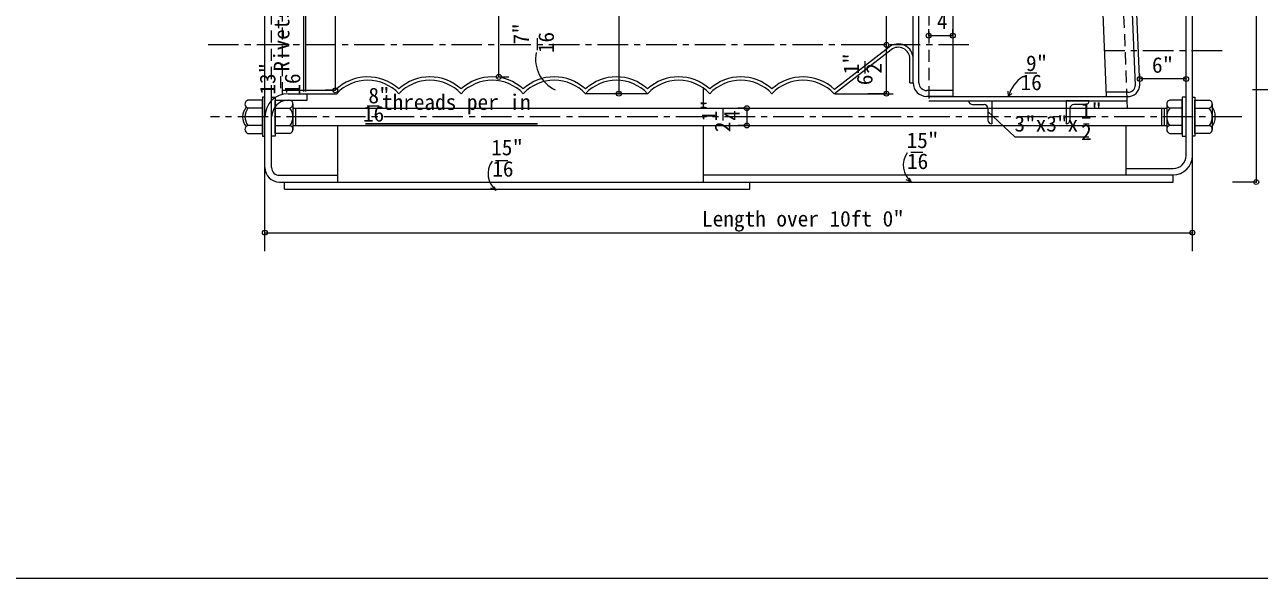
# Model space of a CAD drawing. Units: millimetres, scale not verified. Extents: x -5564 to 5565, y -3978 to 3978.
# Drawn here: x -659 to 3399, y -3978 to -2156 of the extents above; entities that cross this region are included whole.
import ezdxf
from ezdxf.enums import TextEntityAlignment as Align

# ---------------------------------------------------------------- set-up
doc = ezdxf.new("R2010")
doc.units = ezdxf.units.MM
doc.header["$LTSCALE"] = 20
doc.header["$PDMODE"] = 32
doc.header["$PDSIZE"] = 16
doc.linetypes.add('CHAIN1', pattern=[8, 5, -1, 1, -1])
doc.linetypes.add('DASHED2', pattern=[3, 2, -1])
for name, color, linetype, lineweight in [('0-1_zuwaku', 7, 'Continuous', 18), ('0-3_Center', 4, 'CHAIN1', 9), ('0-4_Note', 3, 'Continuous', 9), ('0-5_Line', 7, 'Continuous', 9), ('0-6_Sunpou', 3, 'Continuous', 9), ('0-7_Kumo', 7, 'DASHED2', 9)]:
    doc.layers.add(name, color=color, linetype=linetype, lineweight=lineweight)
doc.styles.add('ＭＳ ゴシック', font='')
doc.styles.get('ＭＳ ゴシック').set_extended_font_data('MS Gothic')

msp = doc.modelspace()

# ---------------------------------------------------------------- linework, layer by layer
at = {"layer": '0-1_zuwaku'}
msp.add_lwpolyline([(-5564.44, 3978.07), (5565.14, 3978.07), (5565.14, -3977.57), (-5564.44, -3977.57)], close=True, dxfattribs=at)
at = {"layer": '0-3_Center'}
for p, q in [((2444.16, -2222.12), (-55.42, -2222.12)), ((3276.22, -2242.12), (2890.46, -2242.12)), ((3375.73, -2369.05), (4058.44, -2369.05)), ((3341.55, -2458.98), (-47.99, -2458.98))]:
    msp.add_line(p, q, dxfattribs=at)
at = {"layer": '0-4_Note'}
for p, q in [((258.78, -2375.47), (258.78, -1820.66)), ((264.78, -2375.47), (264.78, -1820.66)), ((1026.79, -2239.41), (1026.79, -2200.75)), ((183.21, -2365.35), (183.21, -2325.35)), ((2628.38, -2314.45), (2667.05, -2314.45)), ((2574.72, -2391.82), (2573.8, -2375.05)), ((2574.72, -2391.82), (2585.77, -2382.26)), ((467.22, -2422.96), (505.88, -2422.96)), ((461.52, -2480.68), (1026.31, -2480.68)), ((461.52, -2486.68), (1026.31, -2486.68)), ((2820.36, -2481.69), (2839.02, -2481.69)), ((2253.4, -2575.43), (2293.4, -2575.43)), ((888.79, -2603.22), (928.79, -2603.22)), ((2255.55, -2673.85), (2238.18, -2665.9)), ((2255.55, -2673.85), (2248.87, -2661.46)), ((890.94, -2701.64), (873.57, -2693.69)), ((890.94, -2701.64), (884.26, -2689.25))]:
    msp.add_line(p, q, dxfattribs=at)
msp.add_lwpolyline([(2506.94, -2441.46), (2594.78, -2524.43), (2838.01, -2524.43)], dxfattribs=at)
for centre, radius, start, end in [((1131.01, -2269.42), 110.64, 168.55141, 245.10864), ((2676.17, -2416.55), 104.42, 121.56862, 166.29772), ((2299.08, -2618.39), 70.5, 144.30681, 231.87145), ((934.47, -2646.18), 70.5, 144.30681, 231.87145)]:
    msp.add_arc(centre, radius, start, end, dxfattribs=at)
at = {"layer": '0-5_Line'}
for p, q in [((3158.13, -2586.54), (3158.13, 409.08)), ((130.76, -2901.1), (130.76, -140.53)), ((3178.76, -2901.1), (3178.76, -139.55)), ((2391.33, -512.65), (2391.33, -2391.82)), ((2896.53, -2391.82), (2820.3, -512.65)), ((2261.19, -2347.37), (2261.19, -557.1)), ((2280.24, -2347.37), (2280.24, -557.1)), ((2991.66, -2354.77), (2913.81, -537.57)), ((3005.94, -2354.19), (2928.09, -536.96)), ((2181.76, -2229.63), (2002.78, -2368.87)), ((2188.58, -2238.4), (2002.8, -2382.93)), ((2250.08, -2347.37), (2250.08, -2268.47)), ((2261.19, -2347.37), (2261.19, -2268.47)), ((2250.08, -2347.37), (2261.19, -2347.37)), ((188.58, -2371.91), (362.1, -2371.91)), ((206.73, -2383.02), (286.17, -2383.02)), ((225.64, -2383.02), (366.79, -2383.02)), ((269.3, -2404.15), (269.3, -2383.02)), ((1388.31, -2383.02), (1184, -2383.02)), ((1571.94, -2430.41), (1571.94, -2364.97)), ((2002.8, -2382.93), (2195.5, -2382.93)), ((2391.33, -2372.77), (2305.64, -2372.77)), ((2391.33, -2391.82), (2305.64, -2391.82)), ((2312.25, -2391.82), (2964.72, -2391.82)), ((2966.06, -2377.59), (2895.96, -2377.59)), ((123.29, -2430.42), (75.11, -2430.42)), ((152.99, -2626.22), (152.99, -2394.96)), ((165.04, -2430.42), (213.21, -2430.42)), ((206.73, -2404.04), (269.3, -2404.15)), ((213.21, -2404.04), (269.06, -2404.15)), ((222.95, -2416.54), (222.95, -2501.43)), ((222.95, -2430.41), (3094.34, -2430.41)), ((231.69, -2430.41), (231.69, -2487.56)), ((2312.25, -2406.1), (2964.72, -2406.1)), ((2456.14, -2418.8), (2494.24, -2418.8)), ((2506.94, -2431.5), (2506.94, -2469.6)), ((2776.18, -2431.5), (2776.18, -2469.6)), ((2826.98, -2418.8), (2788.88, -2418.8)), ((2965.66, -2430.41), (2964.74, -2406.64)), ((3077, -2430.41), (3077, -2487.56)), ((3086.31, -2430.41), (3086.31, -2487.56)), ((3094.34, -2416.54), (3094.34, -2501.43)), ((3145.39, -2430.42), (3104.08, -2430.42)), ((3186.24, -2430.42), (3234.42, -2430.42)), ((3244.15, -2416.54), (3244.15, -2501.43)), ((123.29, -2487.55), (75.11, -2487.55)), ((165.04, -2487.55), (213.21, -2487.55)), ((222.95, -2487.56), (3094.34, -2487.56)), ((369.42, -2487.56), (369.42, -2673.85)), ((1571.94, -2673.85), (1571.94, -2487.56)), ((2961.23, -2650.04), (2961.23, -2487.56)), ((3145.39, -2487.55), (3104.08, -2487.55)), ((3186.24, -2487.55), (3234.42, -2487.55)), ((130.76, -2648.45), (130.76, -2576.32)), ((3178.76, -2586.54), (3178.76, -2565.09)), ((2961.23, -2629.4), (3115.26, -2629.4)), ((178.39, -2651.62), (369.42, -2651.62)), ((178.39, -2673.85), (3115.62, -2673.85)), ((194.92, -2697.66), (194.92, -2673.85)), ((1571.94, -2650.04), (3115.26, -2650.04)), ((1724.51, -2697.66), (1724.51, -2673.85)), ((3115.62, -2673.85), (3115.62, -2650.04)), ((194.92, -2697.66), (1724.51, -2697.66))]:
    msp.add_line(p, q, dxfattribs=at)
for points in [[(75.11, -2513.92), (123.29, -2513.92), (123.29, -2404.04), (75.11, -2404.04)], [(213.21, -2513.92), (165.04, -2513.92), (165.04, -2404.04), (213.21, -2404.04)], [(2443.44, -2406.1), (2519.64, -2406.1), (2519.64, -2482.3)], [(2839.68, -2406.1), (2763.48, -2406.1), (2763.48, -2482.3)], [(3104.08, -2513.92), (3145.39, -2513.92), (3145.39, -2404.04), (3104.08, -2404.04)], [(3234.42, -2513.92), (3186.24, -2513.92), (3186.24, -2404.04), (3234.42, -2404.04)]]:
    msp.add_lwpolyline(points, dxfattribs=at)
for points in [[(130.76, -2394.96), (123.29, -2394.96), (123.29, -2523), (130.76, -2523)], [(152.99, -2394.96), (165.04, -2394.96), (165.04, -2523), (152.99, -2523)], [(3158.13, -2394.96), (3145.39, -2394.96), (3145.39, -2523), (3158.13, -2523)], [(3178.76, -2394.96), (3186.24, -2394.96), (3186.24, -2523), (3178.76, -2523)]]:
    msp.add_lwpolyline(points, close=True, dxfattribs=at)
for centre, radius, start, end in [((2211.98, -2268.47), 49.21, 0, 127.88235), ((2211.98, -2268.47), 38.1, 0, 127.88235), ((468.94, -2479.19), 151.41, 47.57168, 134.88295), ((468.94, -2479.19), 140.3, 43.2722, 136.7278), ((673.25, -2479.19), 151.41, 47.57168, 132.42832), ((673.25, -2479.19), 140.3, 43.2722, 136.7278), ((877.55, -2479.19), 151.41, 47.57168, 132.42832), ((877.55, -2479.19), 140.3, 43.2722, 136.7278), ((1081.85, -2479.19), 151.41, 47.57168, 132.42832), ((1081.85, -2479.19), 140.3, 43.2722, 136.7278), ((1286.16, -2479.19), 151.41, 47.57168, 132.42832), ((1286.16, -2479.19), 140.3, 43.2722, 136.7278), ((1490.46, -2479.19), 151.41, 47.57168, 132.42832), ((1490.46, -2479.19), 140.3, 43.2722, 136.7278), ((1694.76, -2479.19), 151.41, 47.57168, 132.42832), ((1694.76, -2479.19), 140.3, 43.2722, 136.7278), ((1899.06, -2479.19), 151.41, 46.76689, 132.42832), ((1899.06, -2479.19), 140.3, 43.2722, 136.7278), ((2305.64, -2347.37), 44.45, 180, 270), ((2305.64, -2347.37), 25.4, 180, 270), ((206.73, -2458.98), 75.97, 90, 180), ((673.25, -2479.19), 151.41, 136.64079, 136.7278), ((468.94, -2479.19), 151.41, 43.2722, 43.35921), ((877.55, -2479.19), 151.41, 136.64079, 136.7278), ((673.25, -2479.19), 151.41, 43.2722, 43.35921), ((1081.85, -2479.19), 151.41, 136.64079, 136.7278), ((877.55, -2479.19), 151.41, 43.2722, 43.35921), ((1286.16, -2479.19), 151.41, 136.64079, 136.7278), ((1081.85, -2479.19), 151.41, 43.2722, 43.35921), ((1490.46, -2479.19), 151.41, 136.64079, 136.7278), ((1286.16, -2479.19), 151.41, 43.2722, 43.35921), ((1694.76, -2479.19), 151.41, 136.64079, 136.7278), ((1490.46, -2479.19), 151.41, 43.2722, 43.35921), ((1899.06, -2479.19), 151.41, 136.64079, 136.7278), ((1694.76, -2479.19), 151.41, 43.2722, 43.35921), ((2968.25, -2354.3), 37.69, 264.61953, 0.16823), ((2968.25, -2354.3), 23.4, 264.61953, 0.16823), ((106.84, -2459.7), 49.33, 138.87341, 219.94404), ((79.16, -2417.23), 13.79, 107.04183, 252.95817), ((112.83, -2459.21), 47.45, 142.64143, 216.79856), ((208.83, -2459.86), 55.85, 92.15988, 179.10552), ((209.17, -2417.23), 13.79, 287.04183, 72.95817), ((175.5, -2459.21), 47.45, 323.20144, 37.35857), ((2456.14, -2406.1), 12.7, 180, 270), ((2494.24, -2431.5), 12.7, 360, 90), ((2788.88, -2431.5), 12.7, 90, 180), ((2826.98, -2406.1), 12.7, 270, 360), ((3108.12, -2417.23), 13.79, 107.04183, 252.95817), ((3141.79, -2459.21), 47.45, 142.64143, 216.79856), ((3230.37, -2417.23), 13.79, 287.04183, 72.95817), ((3196.7, -2459.21), 47.45, 323.20144, 37.35857), ((3195.61, -2458.53), 58.37, 322.98559, 36.5343), ((2519.64, -2469.6), 12.7, 180, 270), ((2763.48, -2469.6), 12.7, 270, 360), ((79.16, -2500.74), 13.79, 107.04183, 252.95817), ((209.17, -2500.74), 13.79, 287.04183, 72.95817), ((3108.12, -2500.74), 13.79, 107.04183, 252.95817), ((3230.37, -2500.74), 13.79, 287.04183, 72.95817), ((3115.26, -2586.54), 63.5, 270, 0), ((3115.26, -2586.54), 42.86, 270, 0), ((178.39, -2626.22), 47.62, 180, 270), ((178.39, -2626.22), 25.4, 180, 270)]:
    msp.add_arc(centre, radius, start, end, dxfattribs=at)
at = {"layer": '0-6_Sunpou'}
for p, q in [((3388.62, 505.91), (3388.62, -2673.85)), ((362.1, -1444.49), (362.1, -2371.91)), ((1293.75, -1436.87), (1293.75, -2383.02)), ((899.42, -2327.78), (899.42, -1492.11)), ((2173.18, -2222.12), (2173.18, -1914.14)), ((2312.25, -2192.22), (2312.25, -2171.07)), ((2391.33, -2192.22), (2391.33, -2171.07)), ((2173.18, -2222.12), (2112.37, -2222.12)), ((2173.18, -2382.93), (2173.18, -2222.12)), ((2391.33, -2192.22), (2312.25, -2192.22)), ((2103.27, -2316.25), (2103.27, -2276.25)), ((899.42, -2327.78), (932.67, -2327.78)), ((3005.94, -2334.57), (3005.94, -2319.05)), ((3158.13, -2334.57), (3005.94, -2334.57)), ((3158.13, -2334.57), (3158.13, -2319.05)), ((362.1, -2371.91), (330.23, -2371.91)), ((1293.75, -2383.02), (1253.1, -2383.02)), ((2173.18, -2382.93), (2112.37, -2382.93)), ((1636.4, -2470.87), (1636.4, -2430.87)), ((1714.39, -2430.41), (1686.41, -2430.41)), ((1714.39, -2430.41), (1714.39, -2487.56)), ((1714.39, -2487.56), (1686.41, -2487.56)), ((3388.62, -2673.85), (3310.07, -2673.85)), ((130.76, -2840.4), (130.76, -2689.88)), ((3178.76, -2840.4), (3178.76, -2689.88)), ((130.76, -2840.4), (3178.76, -2840.4))]:
    msp.add_line(p, q, dxfattribs=at)
for p in [(2312.25, -2192.22), (2391.33, -2192.22), (2173.18, -2222.12), (899.42, -2327.78), (3005.94, -2334.57), (3158.13, -2334.57), (362.1, -2371.91), (1293.75, -2383.02), (2173.18, -2382.93), (1714.39, -2430.41), (1714.39, -2487.56), (3388.62, -2673.85), (130.76, -2840.4), (3178.76, -2840.4)]:
    msp.add_point(p, dxfattribs=at)
at = {"layer": '0-7_Kumo'}
for p, q in [((2312.25, -498.36), (2312.25, -2406.1)), ((2964.74, -2406.64), (2890.54, -498.36)), ((188.58, -2385.22), (188.58, -1435.59)), ((152.99, -2394.96), (152.99, -1474.98))]:
    msp.add_line(p, q, dxfattribs=at)

# ---------------------------------------------------------------- texts
at = {"layer": '0-4_Note', "style": 'ＭＳ ゴシック'}
for s, p in [(' Rivets 2 pitch', (226.54, -2345.35)), ('7"', (1013.68, -2220.66)), ('16', (1095.96, -2249.61)), ('13"', (180.66, -2386.14)), ('16', (262.23, -2386.14))]:
    msp.add_text(s, height=51.32, rotation=90, dxfattribs=at).set_placement(p, align=Align.BOTTOM_LEFT)
for s, p in [('9"', (2632.05, -2323.79)), ('16', (2614.02, -2386.78)), ('8"', (470.94, -2430.17)), ('threads per in', (515.37, -2451.78)), ('16', (452.93, -2490.21)), ('1"', (2811.66, -2480.36)), ('3"x3"x', (2593.9, -2522.99)), ('15"', (2239.59, -2577.32)), ('2', (2813, -2551.15)), ('15"', (874.44, -2601.03)), ('16', (2240.71, -2646.41)), ('16', (877.91, -2671.27))]:
    msp.add_text(s, height=51.32, dxfattribs=at).set_placement(p, align=Align.BOTTOM_LEFT)
at = {"layer": '0-6_Sunpou', "style": 'ＭＳ ゴシック'}
for s, p in [('4', (2339.08, -2186.01)), ('6"', (3045.91, -2329.57)), ('Length over 10ft 0"', (1567.26, -2835.4))]:
    msp.add_text(s, height=51.32, dxfattribs=at).set_placement(p, align=Align.BOTTOM_LEFT)
for s, p in [('1"', (2098.91, -2319.61)), ('2', (2173.13, -2317.24)), ('6', (2142.85, -2354.97)), ('1"', (1632.03, -2474.23)), ('4', (1706.25, -2471.86)), ('2', (1675.97, -2509.59))]:
    msp.add_text(s, height=51.32, rotation=90, dxfattribs=at).set_placement(p, align=Align.BOTTOM_LEFT)

doc.saveas('drawing.dxf')
